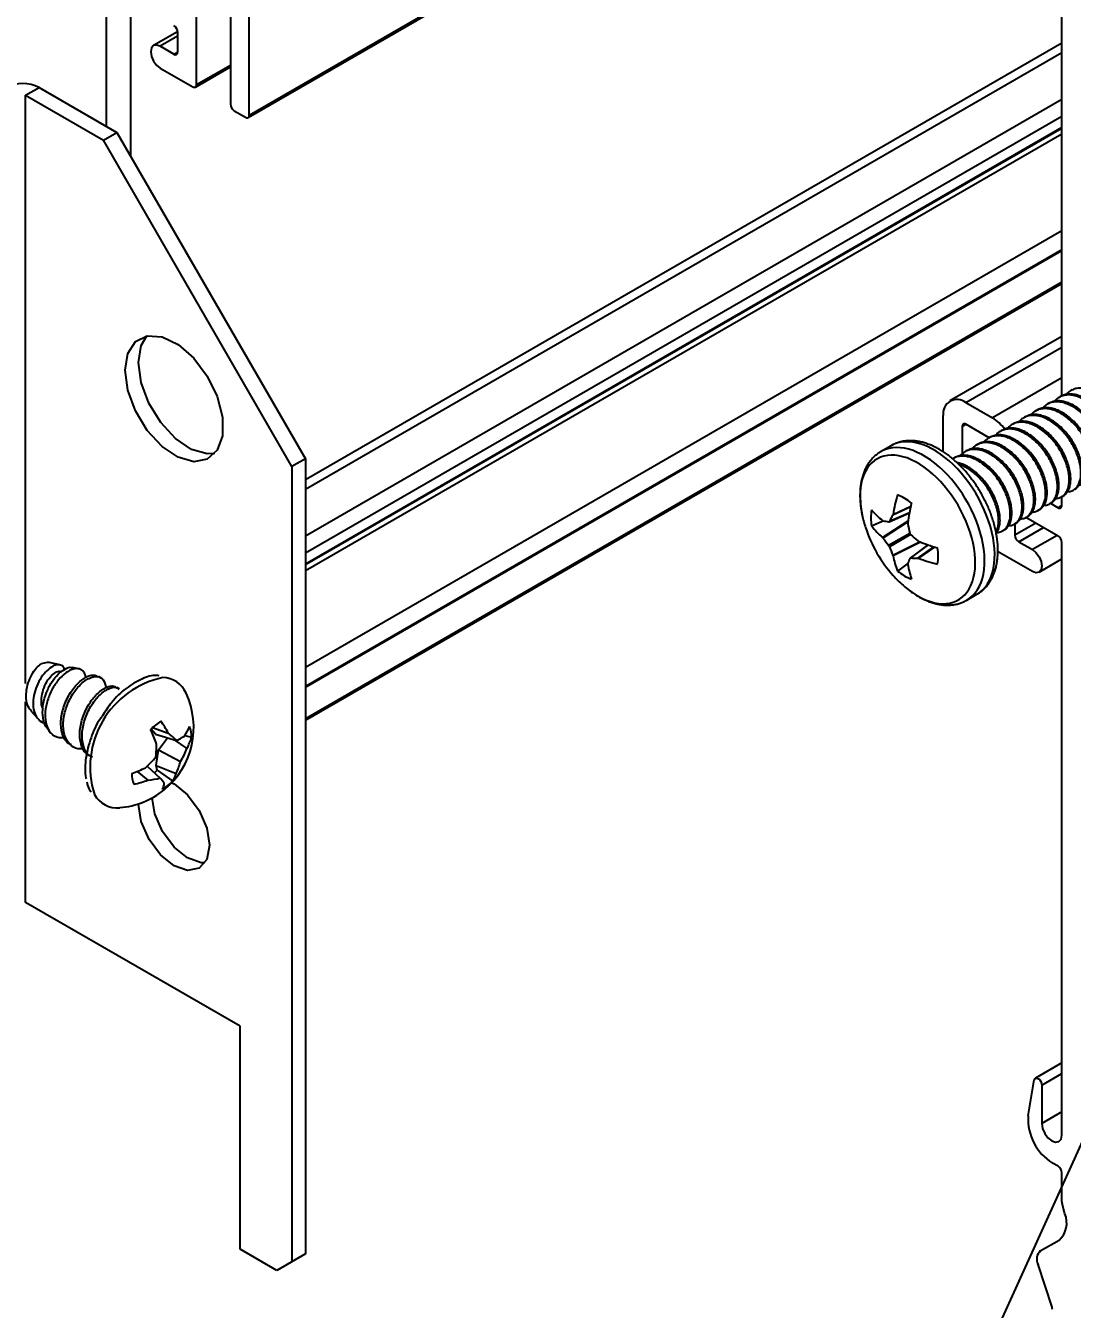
# Model space of a CAD drawing. Extents: x 0 to 11.1, y -12.5 to 0.1.
# Drawn here: x 6.407 to 8.37, y -10.389 to -7.981 of the extents above; entities that cross this region are included whole.
import ezdxf
from ezdxf import colors
from ezdxf.entities.mleader import LeaderData, LeaderLine
from ezdxf.math import Vec2, Vec3

# ---------------------------------------------------------------- set-up
doc = ezdxf.new("R2010")
doc.units = 0
doc.header["$LTSCALE"] = 0.5
doc.header["$MEASUREMENT"] = 0
for name, color, linetype in [('Dimension', 10, 'CONTINUOUS'), ('FAB DWG', 221, 'CONTINUOUS'), ('Hardware', 242, 'CONTINUOUS'), ('Housing', 150, 'CONTINUOUS'), ('Mounting', 4, 'CONTINUOUS')]:
    doc.layers.add(name, color=color, linetype=linetype)
doc.styles.get("Standard").update_dxf_attribs({"font": 'arial.ttf'})

msp = doc.modelspace()

# ---------------------------------------------------------------- linework, layer by layer
at = {"layer": 'Dimension', "transparency": 16777216}
msp.add_open_spline([(7.91, -4.9299), (9.6778, -5.2835), (9.9884, -6.8365), (10.299, -8.3895), (11.1232, -8.8286)], degree=3, knots=[0, 0, 0, 0, 1, 1.757055, 1.757055, 1.757055, 1.757055], dxfattribs=at)
msp.add_open_spline([(2.472, -8.0696), (4.2398, -8.4231), (4.5934, -10.1909), (4.9469, -11.9586), (6.7147, -12.3122)], degree=3, dxfattribs=at)
at = {"layer": 'Hardware', "linetype": 'Continuous', "lineweight": 25, "transparency": 16777216}
for p, q in [((8.3703, -8.664), (8.3676, -8.6656)), ((8.3261, -8.6895), (8.3234, -8.6911)), ((8.3482, -8.6768), (8.3455, -8.6784)), ((8.3672, -8.6936), (8.3699, -8.692)), ((8.282, -8.715), (8.2792, -8.7166)), ((8.3041, -8.7023), (8.3013, -8.7039)), ((8.323, -8.7191), (8.3257, -8.7175)), ((8.3451, -8.7063), (8.3478, -8.7047)), ((8.2378, -8.7406), (8.235, -8.7422)), ((8.2599, -8.7278), (8.2571, -8.7294)), ((8.3009, -8.7318), (8.3036, -8.7302)), ((8.1936, -8.7661), (8.1908, -8.7677)), ((8.2157, -8.7533), (8.2129, -8.7549)), ((8.2567, -8.7574), (8.2595, -8.7558)), ((8.2788, -8.7446), (8.2816, -8.743)), ((8.0304, -8.7691), (8.0115, -8.78)), ((8.1715, -8.7788), (8.1687, -8.7804)), ((8.2125, -8.7829), (8.2153, -8.7813)), ((8.2346, -8.7701), (8.2374, -8.7685)), ((8.1494, -8.7916), (8.1466, -8.7932)), ((8.1683, -8.8084), (8.1711, -8.8068)), ((8.1904, -8.7956), (8.1932, -8.794)), ((8.0672, -8.8836), (8.0337, -8.8992)), ((8.0341, -8.898), (8.0674, -8.8825)), ((8.328, -8.8778), (8.3308, -8.8762)), ((8.3501, -8.8651), (8.3529, -8.8635)), ((8.0167, -8.9102), (7.9938, -8.9198)), ((8.0143, -8.9414), (8.0623, -8.9098)), ((8.0265, -8.9116), (8.0648, -8.8951)), ((8.0273, -8.9109), (8.0649, -8.8946)), ((8.2838, -8.9033), (8.2866, -8.9017)), ((8.3059, -8.8906), (8.3087, -8.889)), ((8.062, -8.9116), (8.0151, -8.9424)), ((8.0258, -8.9559), (8.0655, -8.9329)), ((8.2397, -8.9288), (8.2424, -8.9272)), ((8.2617, -8.9161), (8.2645, -8.9145)), ((8.067, -8.9356), (8.0273, -8.9585)), ((8.0337, -8.9745), (8.0838, -8.9492)), ((8.0854, -8.9499), (8.0341, -8.9757)), ((8.0995, -8.9551), (8.066, -8.98)), ((8.0999, -8.9553), (8.067, -8.9797)), ((8.0803, -8.98), (8.1105, -8.9588)), ((8.1117, -8.9591), (8.0815, -8.9802)), ((8.0623, -8.9892), (8.0425, -9.0042)), ((8.1724, -9.0589), (8.1913, -9.0479))]:
    msp.add_line(p, q, dxfattribs=at)
at = {"layer": 'Hardware', "transparency": 16777216}
for p, q in [((6.4712, -9.1803), (6.451, -9.176)), ((6.5064, -9.1877), (6.4948, -9.1852)), ((6.5478, -9.2044), (6.5433, -9.2019)), ((6.5831, -9.2249), (6.5787, -9.2223)), ((6.4174, -9.2673), (6.4302, -9.2816)), ((6.4501, -9.3038), (6.4543, -9.3084)), ((6.6503, -9.31), (6.6422, -9.3009)), ((6.6451, -9.298), (6.6744, -9.3081)), ((6.6503, -9.31), (6.6896, -9.3219)), ((6.6562, -9.3399), (6.6731, -9.3169)), ((6.7055, -9.3126), (6.7182, -9.3161)), ((6.492, -9.3316), (6.4964, -9.3342)), ((6.6518, -9.3688), (6.6562, -9.3399)), ((6.6562, -9.3399), (6.6974, -9.3615)), ((6.6855, -9.3206), (6.7095, -9.3369)), ((6.6159, -9.3803), (6.6364, -9.3964)), ((6.6349, -9.3703), (6.6592, -9.3926)), ((6.6535, -9.3777), (6.6518, -9.3688)), ((6.6518, -9.3688), (6.6893, -9.3838)), ((6.6535, -9.3777), (6.6828, -9.3983))]:
    msp.add_line(p, q, dxfattribs=at)
at = {"layer": 'Hardware', "linetype": 'Continuous', "lineweight": 25, "transparency": 16777216, "flags": 128}
for points in [[(8.1913, -9.0479), (8.1921, -9.0475), (8.1976, -9.0437), (8.2027, -9.0392), (8.2073, -9.034), (8.2114, -9.0281), (8.215, -9.0217), (8.2181, -9.0146), (8.2205, -9.007), (8.2225, -8.9989), (8.2238, -8.9903), (8.2245, -8.9812), (8.2247, -8.9718), (8.2242, -8.9621), (8.2232, -8.9521), (8.2216, -8.9418), (8.2194, -8.9314), (8.2166, -8.9209), (8.2133, -8.9103), (8.2094, -8.8997), (8.2051, -8.8891), (8.2002, -8.8787), (8.1949, -8.8684), (8.1891, -8.8583), (8.183, -8.8484), (8.1764, -8.8389), (8.1695, -8.8297), (8.1624, -8.821), (8.1549, -8.8127), (8.1472, -8.8049), (8.1393, -8.7977), (8.1313, -8.791), (8.1232, -8.7849), (8.115, -8.7795), (8.1067, -8.7748), (8.0985, -8.7707), (8.0904, -8.7674), (8.0824, -8.7648), (8.0745, -8.7629), (8.0668, -8.7619), (8.0594, -8.7615), (8.0522, -8.762), (8.0453, -8.7632), (8.0387, -8.7652), (8.0326, -8.7679), (8.0304, -8.7691)], [(8.0802, -9.0509), (8.0882, -9.0552), (8.0962, -9.0587), (8.104, -9.0615), (8.1117, -9.0636), (8.1193, -9.065), (8.1266, -9.0656), (8.1337, -9.0654), (8.1405, -9.0645), (8.1469, -9.0628), (8.153, -9.0603), (8.1587, -9.0572), (8.164, -9.0533), (8.1688, -9.0487), (8.1731, -9.0435), (8.1769, -9.0376), (8.1802, -9.0311), (8.183, -9.024), (8.1852, -9.0164), (8.1868, -9.0083), (8.1878, -8.9998), (8.1882, -8.9908), (8.1881, -8.9815), (8.1874, -8.9719), (8.186, -8.9621), (8.1841, -8.952), (8.1817, -8.9418), (8.1786, -8.9315), (8.1751, -8.9212), (8.171, -8.911), (8.1664, -8.9008), (8.1614, -8.8907), (8.1559, -8.8808), (8.15, -8.8712), (8.1437, -8.8619), (8.1371, -8.853), (8.1302, -8.8444), (8.123, -8.8363), (8.1155, -8.8286), (8.1079, -8.8216), (8.1001, -8.815), (8.0922, -8.8091), (8.0842, -8.8038), (8.0763, -8.7992), (8.0683, -8.7953), (8.0604, -8.7921), (8.0526, -8.7897), (8.045, -8.7879), (8.0375, -8.787), (8.0303, -8.7868), (8.0234, -8.7873), (8.0168, -8.7886), (8.0105, -8.7907), (8.0046, -8.7935), (7.9991, -8.797), (7.9941, -8.8013), (7.9895, -8.8062), (7.9854, -8.8117), (7.9819, -8.8179), (7.9788, -8.8247), (7.9764, -8.8321), (7.9745, -8.8399), (7.9731, -8.8483), (7.9724, -8.857), (7.9723, -8.8661), (7.9727, -8.8756), (7.9737, -8.8853), (7.9753, -8.8953), (7.9762, -8.8994)], [(8.1726, -9.0588), (8.1732, -9.0584), (8.1787, -9.0546), (8.1838, -9.0501), (8.1884, -9.0449), (8.1925, -9.0391), (8.1961, -9.0326), (8.1992, -9.0255), (8.2016, -9.0179), (8.2036, -9.0098), (8.2049, -9.0012), (8.2056, -8.9922), (8.2058, -8.9828), (8.2053, -8.973), (8.2043, -8.963), (8.2027, -8.9528), (8.2005, -8.9423), (8.1977, -8.9318), (8.1944, -8.9212), (8.1905, -8.9106), (8.1862, -8.9), (8.1813, -8.8896), (8.176, -8.8793), (8.1702, -8.8692), (8.1641, -8.8593), (8.1575, -8.8498), (8.1506, -8.8407), (8.1434, -8.8319), (8.136, -8.8236), (8.1283, -8.8158), (8.1204, -8.8086), (8.1124, -8.8019), (8.1043, -8.7958), (8.0961, -8.7904), (8.0878, -8.7857), (8.0796, -8.7816), (8.0715, -8.7783), (8.0635, -8.7757), (8.0556, -8.7739), (8.0479, -8.7728), (8.0404, -8.7724), (8.0333, -8.7729), (8.0264, -8.7741), (8.0198, -8.7761), (8.0137, -8.7788), (8.0117, -8.7799)]]:
    msp.add_lwpolyline(points, dxfattribs=at)
at = {"layer": 'Hardware', "transparency": 16777216, "flags": 128}
msp.add_lwpolyline([(6.451, -9.176), (6.447, -9.1757), (6.4359, -9.1784)], dxfattribs=at)
at = {"layer": 'Hardware', "linetype": 'Continuous', "lineweight": 25, "transparency": 16777216}
for centre, radius, start, end in [((8.3349, -8.9481), 0.305, 163.4871, 170.5564), ((8.0144, -8.9404), 0.0838, 49.5759, 70.4295), ((8.4359, -8.9654), 0.3777, 166.3881, 172.1697), ((8.1907, -8.8539), 0.2193, 191.9912, 198.2858), ((8.0763, -8.9047), 0.0838, 169.5749, 190.4251), ((8.1151, -8.7859), 0.1595, 220.5026, 230.7794), ((8.0528, -8.7199), 0.1937, 258.7896, 261.9726), ((8.2591, -9.0308), 0.2611, 149.7392, 152.6478), ((8.2239, -8.8433), 0.2542, 198.211, 221.7836), ((8.1126, -8.8277), 0.1503, 217.807, 229.1432), ((8.3858, -8.8551), 0.3296, 190.5576, 193.6622), ((8.2217, -8.7909), 0.2561, 216.2462, 220.0872), ((8.2681, -8.8713), 0.2562, 199.9133, 203.7541), ((8.2946, -8.6971), 0.3296, 226.3384, 229.443), ((8.224, -8.5985), 0.3777, 247.8326, 253.6137), ((8.1817, -8.9474), 0.1503, 190.8591, 202.1941), ((8.2451, -9.053), 0.1937, 158.0352, 161.2189), ((8.0791, -8.7189), 0.2611, 267.3587, 270.2668), ((8.1886, -8.6946), 0.305, 249.4462, 256.5151), ((8.035, -8.9761), 0.0838, 349.5749, 10.4251), ((8.0969, -8.9404), 0.0838, 229.5759, 250.4295), ((8.2192, -8.9661), 0.1595, 189.2232, 199.4991), ((8.1966, -8.8682), 0.2172, 221.6834, 228.5364), ((8.1679, -8.9014), 0.1733, 228.3701, 239.6213)]:
    msp.add_arc(centre, radius, start, end, dxfattribs=at)
at = {"layer": 'Hardware', "transparency": 16777216}
for centre, radius, start, end in [((6.6991, -9.3718), 0.1712, 101.7313, 197.527), ((6.6639, -9.252), 0.0478, 23.3339, 89.456), ((6.5712, -9.2976), 0.151, 309.1384, 25.2992), ((6.712, -9.3689), 0.0975, 121.7639, 136.5129), ((6.4864, -9.4095), 0.2136, 28.3634, 35.3357), ((6.6264, -9.2611), 0.0945, 326.1477, 338.3614), ((6.6643, -9.3162), 0.0539, 0.2111, 22.143), ((6.3091, -9.462), 0.3688, 21.5979, 25.7518), ((6.5268, -9.4865), 0.2315, 45.3307, 50.4148), ((6.6503, -9.2296), 0.1003, 293.0598, 302.9669), ((6.6223, -9.2881), 0.0999, 330.7476, 343.7604), ((6.4254, -9.3345), 0.2267, 355.3422, 2.084), ((6.5643, -9.2809), 0.1556, 328.817, 338.8962), ((6.485, -9.2116), 0.2183, 312.2711, 319.6558), ((6.5825, -9.3324), 0.1185, 334.3185, 345.817), ((6.5182, -9.14), 0.2594, 289.7506, 295.9766), ((6.6598, -9.3839), 0.0539, 180.2111, 202.143), ((6.6229, -9.2454), 0.1515, 275.1078, 283.8504), ((6.5942, -9.3168), 0.0851, 309.4687, 314.2846), ((6.4822, -9.5454), 0.2339, 37.8067, 40.7978), ((6.6414, -9.3712), 0.0495, 326.7689, 345.2687), ((6.5712, -9.2976), 0.151, 274.7062, 309.1384), ((6.5714, -9.2256), 0.1827, 282.1439, 290.839), ((6.6121, -9.3312), 0.0975, 301.7639, 316.5129), ((6.6282, -9.3974), 0.039, 334.5979, 353.2148), ((6.5781, -9.4005), 0.048, 208.4165, 276.5676)]:
    msp.add_arc(centre, radius, start, end, dxfattribs=at)
at = {"layer": 'Hardware', "linetype": 'Continuous', "lineweight": 25, "transparency": 16777216}
for points, knots in [([(8.4114, -8.6681), (8.4083, -8.6666), (8.4019, -8.6636), (8.3925, -8.6614), (8.3833, -8.6608), (8.3748, -8.6622), (8.3673, -8.6655), (8.362, -8.6692), (8.3596, -8.6723), (8.359, -8.6731)], [0, 0, 0, 0, 0.151926, 0.308348, 0.467462, 0.627264, 0.785696, 0.940807, 1, 1, 1, 1]), ([(8.3672, -8.6936), (8.3641, -8.6921), (8.3577, -8.6892), (8.3483, -8.6869), (8.3392, -8.6863), (8.3306, -8.6877), (8.3231, -8.691), (8.3178, -8.6947), (8.3155, -8.6978), (8.3148, -8.6986)], [0, 0, 0, 0, 0.151926, 0.308348, 0.467462, 0.627264, 0.785696, 0.940807, 1, 1, 1, 1]), ([(8.3699, -8.692), (8.3668, -8.6905), (8.3605, -8.6876), (8.3511, -8.6853), (8.3419, -8.6847), (8.3334, -8.686), (8.3286, -8.6884), (8.3262, -8.6896)], [0, 0, 0, 0, 0.194506, 0.394769, 0.598478, 0.803067, 1, 1, 1, 1]), ([(8.3893, -8.6808), (8.3862, -8.6794), (8.3798, -8.6764), (8.3704, -8.6741), (8.3612, -8.6735), (8.3527, -8.6749), (8.3452, -8.6782), (8.3399, -8.6819), (8.3376, -8.685), (8.3369, -8.6859)], [0, 0, 0, 0, 0.151926, 0.308348, 0.467462, 0.627264, 0.785696, 0.940807, 1, 1, 1, 1]), ([(8.392, -8.6792), (8.3889, -8.6778), (8.3826, -8.6748), (8.3732, -8.6725), (8.364, -8.672), (8.3555, -8.6732), (8.3506, -8.6756), (8.3483, -8.6768)], [0, 0, 0, 0, 0.194506, 0.394769, 0.598478, 0.803067, 1, 1, 1, 1]), ([(8.4053, -8.8297), (8.407, -8.8296), (8.4111, -8.8294), (8.4167, -8.827), (8.422, -8.8227), (8.4262, -8.8169), (8.4292, -8.8096), (8.4308, -8.8009), (8.4309, -8.791), (8.4296, -8.7802), (8.4269, -8.7689), (8.4229, -8.7577), (8.4177, -8.7464), (8.4113, -8.7354), (8.4037, -8.7247), (8.3952, -8.7149), (8.3861, -8.7062), (8.3766, -8.6989), (8.3703, -8.6953), (8.3672, -8.6936)], [0, 0, 0, 0, 0.0407131, 0.1015725, 0.1611559, 0.2190628, 0.2780689, 0.3385827, 0.3998797, 0.4611766, 0.5216904, 0.5806966, 0.6386035, 0.6981869, 0.7590462, 0.8204315, 0.8815527, 0.9416399, 1, 1, 1, 1]), ([(8.4192, -8.8252), (8.4192, -8.8251), (8.4214, -8.8243), (8.4247, -8.821), (8.429, -8.8153), (8.4319, -8.808), (8.4335, -8.7993), (8.4337, -8.7894), (8.4324, -8.7786), (8.4296, -8.7674), (8.4256, -8.7561), (8.4205, -8.7448), (8.4141, -8.7338), (8.4065, -8.7231), (8.398, -8.7133), (8.3888, -8.7046), (8.3794, -8.6973), (8.3731, -8.6937), (8.3699, -8.692)], [0, 0, 0, 0, 0.001968, 0.068157, 0.132484, 0.198032, 0.265254, 0.333347, 0.40144, 0.468662, 0.53421, 0.598537, 0.664726, 0.732333, 0.800523, 0.868421, 0.93517, 1, 1, 1, 1]), ([(8.323, -8.7191), (8.3199, -8.7176), (8.3135, -8.7147), (8.3041, -8.7124), (8.295, -8.7118), (8.2864, -8.7132), (8.2789, -8.7165), (8.2736, -8.7202), (8.2713, -8.7233), (8.2706, -8.7241)], [0, 0, 0, 0, 0.151926, 0.308348, 0.467462, 0.627264, 0.785696, 0.940807, 1, 1, 1, 1]), ([(8.3257, -8.7175), (8.3226, -8.716), (8.3163, -8.7131), (8.3069, -8.7108), (8.2977, -8.7102), (8.2892, -8.7115), (8.2844, -8.7139), (8.282, -8.7151)], [0, 0, 0, 0, 0.194506, 0.394769, 0.598478, 0.803067, 1, 1, 1, 1]), ([(8.3451, -8.7063), (8.342, -8.7049), (8.3356, -8.7019), (8.3262, -8.6996), (8.3171, -8.6991), (8.3085, -8.7004), (8.301, -8.7037), (8.2957, -8.7075), (8.2934, -8.7105), (8.2927, -8.7114)], [0, 0, 0, 0, 0.151926, 0.308348, 0.467462, 0.627264, 0.785696, 0.940807, 1, 1, 1, 1]), ([(8.3478, -8.7047), (8.3447, -8.7033), (8.3384, -8.7003), (8.329, -8.698), (8.3198, -8.6975), (8.3113, -8.6987), (8.3065, -8.7011), (8.3041, -8.7023)], [0, 0, 0, 0, 0.194506, 0.394769, 0.598478, 0.803067, 1, 1, 1, 1]), ([(8.375, -8.8507), (8.375, -8.8506), (8.3772, -8.8498), (8.3805, -8.8465), (8.3848, -8.8408), (8.3877, -8.8335), (8.3893, -8.8248), (8.3895, -8.8149), (8.3882, -8.8041), (8.3854, -8.7929), (8.3814, -8.7816), (8.3763, -8.7703), (8.3699, -8.7593), (8.3623, -8.7486), (8.3538, -8.7388), (8.3446, -8.7301), (8.3352, -8.7228), (8.3289, -8.7193), (8.3257, -8.7175)], [0, 0, 0, 0, 0.001968, 0.068157, 0.132484, 0.198032, 0.265254, 0.333347, 0.40144, 0.468662, 0.53421, 0.598537, 0.664726, 0.732333, 0.800523, 0.868421, 0.93517, 1, 1, 1, 1]), ([(8.3832, -8.8425), (8.3849, -8.8424), (8.389, -8.8422), (8.3946, -8.8397), (8.3999, -8.8355), (8.4041, -8.8296), (8.4071, -8.8224), (8.4087, -8.8136), (8.4088, -8.8037), (8.4075, -8.7929), (8.4048, -8.7817), (8.4008, -8.7704), (8.3956, -8.7592), (8.3892, -8.7481), (8.3816, -8.7375), (8.3731, -8.7276), (8.364, -8.719), (8.3545, -8.7117), (8.3482, -8.7081), (8.3451, -8.7063)], [0, 0, 0, 0, 0.040713, 0.101572, 0.161156, 0.219063, 0.278069, 0.338583, 0.39988, 0.461177, 0.52169, 0.580697, 0.638603, 0.698187, 0.759046, 0.820431, 0.881553, 0.94164, 1, 1, 1, 1]), ([(8.3971, -8.8379), (8.3971, -8.8379), (8.3993, -8.837), (8.4026, -8.8338), (8.4069, -8.8281), (8.4098, -8.8207), (8.4114, -8.812), (8.4116, -8.8021), (8.4103, -8.7913), (8.4075, -8.7801), (8.4035, -8.7688), (8.3984, -8.7576), (8.392, -8.7465), (8.3844, -8.7359), (8.3759, -8.726), (8.3667, -8.7174), (8.3573, -8.7101), (8.351, -8.7065), (8.3478, -8.7047)], [0, 0, 0, 0, 0.001968, 0.068157, 0.132484, 0.198032, 0.265254, 0.333347, 0.40144, 0.468662, 0.53421, 0.598537, 0.664726, 0.732333, 0.800523, 0.868421, 0.93517, 1, 1, 1, 1]), ([(8.2788, -8.7446), (8.2757, -8.7431), (8.2693, -8.7402), (8.2599, -8.7379), (8.2508, -8.7373), (8.2422, -8.7387), (8.2347, -8.742), (8.2294, -8.7457), (8.2271, -8.7488), (8.2264, -8.7496)], [0, 0, 0, 0, 0.151926, 0.308348, 0.467462, 0.627264, 0.785696, 0.940807, 1, 1, 1, 1]), ([(8.2816, -8.743), (8.2784, -8.7415), (8.2721, -8.7386), (8.2627, -8.7363), (8.2535, -8.7358), (8.245, -8.737), (8.2402, -8.7394), (8.2378, -8.7406)], [0, 0, 0, 0, 0.194506, 0.394769, 0.598478, 0.803067, 1, 1, 1, 1]), ([(8.3009, -8.7318), (8.2978, -8.7304), (8.2914, -8.7274), (8.282, -8.7251), (8.2729, -8.7246), (8.2643, -8.7259), (8.2568, -8.7293), (8.2515, -8.733), (8.2492, -8.736), (8.2485, -8.7369)], [0, 0, 0, 0, 0.151926, 0.308348, 0.467462, 0.627264, 0.785696, 0.940807, 1, 1, 1, 1]), ([(8.3036, -8.7302), (8.3005, -8.7288), (8.2942, -8.7258), (8.2848, -8.7235), (8.2756, -8.723), (8.2671, -8.7243), (8.2623, -8.7267), (8.2599, -8.7278)], [0, 0, 0, 0, 0.194506, 0.394769, 0.598478, 0.803067, 1, 1, 1, 1]), ([(8.339, -8.868), (8.3407, -8.8679), (8.3448, -8.8677), (8.3504, -8.8652), (8.3557, -8.861), (8.3599, -8.8551), (8.3629, -8.8479), (8.3645, -8.8392), (8.3646, -8.8292), (8.3633, -8.8184), (8.3606, -8.8072), (8.3566, -8.7959), (8.3514, -8.7847), (8.345, -8.7736), (8.3374, -8.763), (8.3289, -8.7531), (8.3198, -8.7445), (8.3103, -8.7372), (8.304, -8.7336), (8.3009, -8.7318)], [0, 0, 0, 0, 0.040713, 0.101572, 0.161156, 0.219063, 0.278069, 0.338583, 0.39988, 0.461177, 0.52169, 0.580697, 0.638603, 0.698187, 0.759046, 0.820431, 0.881553, 0.94164, 1, 1, 1, 1]), ([(8.3529, -8.8634), (8.3529, -8.8634), (8.3551, -8.8625), (8.3584, -8.8593), (8.3627, -8.8536), (8.3656, -8.8463), (8.3673, -8.8376), (8.3674, -8.8276), (8.3661, -8.8168), (8.3633, -8.8056), (8.3593, -8.7943), (8.3542, -8.7831), (8.3478, -8.7721), (8.3402, -8.7614), (8.3317, -8.7515), (8.3225, -8.7429), (8.3131, -8.7356), (8.3068, -8.732), (8.3036, -8.7302)], [0, 0, 0, 0, 0.001968, 0.068157, 0.132484, 0.198032, 0.265254, 0.333347, 0.40144, 0.468662, 0.53421, 0.598537, 0.664726, 0.732333, 0.800523, 0.868421, 0.93517, 1, 1, 1, 1]), ([(8.3611, -8.8552), (8.3628, -8.8552), (8.3669, -8.8549), (8.3725, -8.8525), (8.3778, -8.8482), (8.382, -8.8424), (8.385, -8.8351), (8.3866, -8.8264), (8.3867, -8.8165), (8.3854, -8.8057), (8.3827, -8.7945), (8.3787, -8.7832), (8.3735, -8.7719), (8.3671, -8.7609), (8.3595, -8.7502), (8.351, -8.7404), (8.3419, -8.7317), (8.3324, -8.7244), (8.3261, -8.7208), (8.323, -8.7191)], [0, 0, 0, 0, 0.040713, 0.101572, 0.161156, 0.219063, 0.278069, 0.338583, 0.39988, 0.461177, 0.52169, 0.580697, 0.638603, 0.698187, 0.759046, 0.820431, 0.881553, 0.94164, 1, 1, 1, 1]), ([(8.1915, -9.0478), (8.193, -9.0469), (8.1967, -9.0447), (8.2018, -9.0406), (8.207, -9.0357), (8.2117, -9.0302), (8.2159, -9.0241), (8.2197, -9.0175), (8.2229, -9.0104), (8.2256, -9.0028), (8.2278, -8.9948), (8.2294, -8.9863), (8.2304, -8.9774), (8.2308, -8.9682), (8.2307, -8.9587), (8.23, -8.949), (8.2287, -8.9391), (8.2269, -8.9291), (8.2245, -8.9191), (8.2216, -8.909), (8.2182, -8.8989), (8.2144, -8.8889), (8.21, -8.8789), (8.2053, -8.8691), (8.2001, -8.8595), (8.1945, -8.8501), (8.1885, -8.841), (8.1822, -8.8321), (8.1756, -8.8236), (8.1687, -8.8155), (8.1615, -8.8078), (8.154, -8.8005), (8.1464, -8.7937), (8.1385, -8.7874), (8.1305, -8.7817), (8.1224, -8.7766), (8.1141, -8.772), (8.1058, -8.7682), (8.0974, -8.765), (8.0891, -8.7625), (8.0808, -8.7608), (8.0727, -8.7598), (8.0647, -8.7596), (8.057, -8.7602), (8.0496, -8.7614), (8.0425, -8.7634), (8.0362, -8.7659), (8.0324, -8.768), (8.0306, -8.769)], [0, 0, 0, 0, 0.01579, 0.035975, 0.056197, 0.076557, 0.097142, 0.118018, 0.139222, 0.160762, 0.182612, 0.204721, 0.227024, 0.249455, 0.271953, 0.294471, 0.316972, 0.339441, 0.361869, 0.384256, 0.406604, 0.428919, 0.451207, 0.473476, 0.495734, 0.51799, 0.54025, 0.562523, 0.584817, 0.607141, 0.629502, 0.65191, 0.674371, 0.69689, 0.719468, 0.742103, 0.764784, 0.787485, 0.810157, 0.832741, 0.855165, 0.877349, 0.899221, 0.920735, 0.941878, 0.962676, 0.983187, 1, 1, 1, 1]), ([(8.2346, -8.7701), (8.2315, -8.7687), (8.2251, -8.7657), (8.2157, -8.7634), (8.2066, -8.7628), (8.198, -8.7642), (8.1905, -8.7675), (8.1852, -8.7712), (8.1829, -8.7743), (8.1822, -8.7752)], [0, 0, 0, 0, 0.151926, 0.308348, 0.467462, 0.627264, 0.785696, 0.940807, 1, 1, 1, 1]), ([(8.2374, -8.7685), (8.2342, -8.7671), (8.2279, -8.7641), (8.2185, -8.7618), (8.2093, -8.7613), (8.2008, -8.7625), (8.196, -8.7649), (8.1936, -8.7661)], [0, 0, 0, 0, 0.194506, 0.394769, 0.598478, 0.803067, 1, 1, 1, 1]), ([(8.2567, -8.7574), (8.2536, -8.7559), (8.2472, -8.7529), (8.2378, -8.7506), (8.2287, -8.7501), (8.2201, -8.7515), (8.2126, -8.7548), (8.2073, -8.7585), (8.205, -8.7616), (8.2043, -8.7624)], [0, 0, 0, 0, 0.151926, 0.308348, 0.467462, 0.627264, 0.785696, 0.940807, 1, 1, 1, 1]), ([(8.2595, -8.7558), (8.2563, -8.7543), (8.25, -8.7513), (8.2406, -8.749), (8.2314, -8.7485), (8.2229, -8.7498), (8.2181, -8.7522), (8.2157, -8.7533)], [0, 0, 0, 0, 0.194506, 0.394769, 0.598478, 0.803067, 1, 1, 1, 1]), ([(8.2948, -8.8935), (8.2965, -8.8934), (8.3006, -8.8932), (8.3062, -8.8907), (8.3116, -8.8865), (8.3157, -8.8807), (8.3187, -8.8734), (8.3203, -8.8647), (8.3204, -8.8547), (8.3191, -8.844), (8.3164, -8.8327), (8.3124, -8.8214), (8.3072, -8.8102), (8.3008, -8.7992), (8.2932, -8.7885), (8.2847, -8.7786), (8.2756, -8.77), (8.2661, -8.7627), (8.2598, -8.7591), (8.2567, -8.7574)], [0, 0, 0, 0, 0.040713, 0.101572, 0.161156, 0.219063, 0.278069, 0.338583, 0.39988, 0.461177, 0.52169, 0.580697, 0.638603, 0.698187, 0.759046, 0.820431, 0.881553, 0.94164, 1, 1, 1, 1]), ([(8.3087, -8.8889), (8.3088, -8.8889), (8.3109, -8.8881), (8.3142, -8.8848), (8.3185, -8.8791), (8.3214, -8.8718), (8.3231, -8.8631), (8.3232, -8.8531), (8.3219, -8.8424), (8.3191, -8.8311), (8.3151, -8.8198), (8.31, -8.8086), (8.3036, -8.7976), (8.296, -8.7869), (8.2875, -8.7771), (8.2783, -8.7684), (8.2689, -8.7611), (8.2626, -8.7575), (8.2595, -8.7558)], [0, 0, 0, 0, 0.001968, 0.068157, 0.132484, 0.198032, 0.265254, 0.333347, 0.40144, 0.468662, 0.53421, 0.598537, 0.664726, 0.732333, 0.800523, 0.868421, 0.93517, 1, 1, 1, 1]), ([(8.3169, -8.8807), (8.3186, -8.8807), (8.3227, -8.8805), (8.3283, -8.878), (8.3337, -8.8738), (8.3378, -8.8679), (8.3408, -8.8606), (8.3424, -8.8519), (8.3425, -8.842), (8.3412, -8.8312), (8.3385, -8.82), (8.3345, -8.8087), (8.3293, -8.7974), (8.3229, -8.7864), (8.3153, -8.7758), (8.3068, -8.7659), (8.2977, -8.7572), (8.2882, -8.7499), (8.2819, -8.7464), (8.2788, -8.7446)], [0, 0, 0, 0, 0.0407131, 0.1015725, 0.1611559, 0.2190628, 0.2780689, 0.3385827, 0.3998797, 0.4611766, 0.5216904, 0.5806966, 0.6386035, 0.6981869, 0.7590462, 0.8204315, 0.8815527, 0.9416399, 1, 1, 1, 1]), ([(8.3308, -8.8762), (8.3309, -8.8762), (8.333, -8.8753), (8.3363, -8.872), (8.3406, -8.8663), (8.3435, -8.859), (8.3452, -8.8503), (8.3453, -8.8404), (8.344, -8.8296), (8.3412, -8.8184), (8.3372, -8.8071), (8.3321, -8.7958), (8.3257, -8.7848), (8.3181, -8.7742), (8.3096, -8.7643), (8.3004, -8.7556), (8.291, -8.7483), (8.2847, -8.7448), (8.2816, -8.743)], [0, 0, 0, 0, 0.001968, 0.068157, 0.132484, 0.198032, 0.265254, 0.333347, 0.40144, 0.468662, 0.53421, 0.598537, 0.664726, 0.732333, 0.800523, 0.868421, 0.93517, 1, 1, 1, 1]), ([(8.0117, -8.7799), (8.0114, -8.7801), (8.0089, -8.7814), (8.0047, -8.7843), (7.9992, -8.7888), (7.9942, -8.794), (7.9896, -8.7997), (7.9856, -8.8059), (7.982, -8.8127), (7.9789, -8.8199), (7.9764, -8.8277), (7.9744, -8.8359), (7.973, -8.8445), (7.9722, -8.8535), (7.9719, -8.8628), (7.9723, -8.8724), (7.9732, -8.8821), (7.9745, -8.8911), (7.9757, -8.8968), (7.9761, -8.8991)], [0, 0, 0, 0, 0.010241, 0.069425, 0.128549, 0.187883, 0.247709, 0.308265, 0.36972, 0.432154, 0.495556, 0.559823, 0.62479, 0.69026, 0.756043, 0.821978, 0.887925, 0.953804, 1, 1, 1, 1]), ([(8.1904, -8.7956), (8.1873, -8.7942), (8.181, -8.7912), (8.1715, -8.7889), (8.1624, -8.7884), (8.1539, -8.7896), (8.149, -8.792), (8.1466, -8.7932)], [0, 0, 0, 0, 0.194506, 0.394769, 0.598478, 0.803067, 1, 1, 1, 1]), ([(8.1932, -8.794), (8.19, -8.7926), (8.1837, -8.7896), (8.1743, -8.7873), (8.1651, -8.7868), (8.1566, -8.788), (8.1518, -8.7904), (8.1494, -8.7916)], [0, 0, 0, 0, 0.1945064, 0.3947694, 0.5984783, 0.8030672, 1, 1, 1, 1]), ([(8.2125, -8.7829), (8.2094, -8.7814), (8.203, -8.7785), (8.1936, -8.7762), (8.1845, -8.7756), (8.1759, -8.777), (8.1684, -8.7803), (8.1631, -8.784), (8.1608, -8.7871), (8.1601, -8.7879)], [0, 0, 0, 0, 0.151926, 0.308348, 0.467462, 0.627264, 0.785696, 0.940807, 1, 1, 1, 1]), ([(8.2153, -8.7813), (8.2121, -8.7798), (8.2058, -8.7769), (8.1964, -8.7746), (8.1872, -8.774), (8.1787, -8.7753), (8.1739, -8.7777), (8.1715, -8.7789)], [0, 0, 0, 0, 0.194506, 0.394769, 0.598478, 0.803067, 1, 1, 1, 1]), ([(8.2506, -8.919), (8.2523, -8.9189), (8.2564, -8.9187), (8.262, -8.9162), (8.2674, -8.912), (8.2715, -8.9062), (8.2745, -8.8989), (8.2761, -8.8902), (8.2763, -8.8803), (8.2749, -8.8695), (8.2722, -8.8582), (8.2682, -8.847), (8.263, -8.8357), (8.2566, -8.8247), (8.249, -8.814), (8.2405, -8.8042), (8.2314, -8.7955), (8.2219, -8.7882), (8.2156, -8.7846), (8.2125, -8.7829)], [0, 0, 0, 0, 0.040713, 0.101572, 0.161156, 0.219063, 0.278069, 0.338583, 0.39988, 0.461177, 0.52169, 0.580697, 0.638603, 0.698187, 0.759046, 0.820431, 0.881553, 0.94164, 1, 1, 1, 1]), ([(8.2645, -8.9145), (8.2646, -8.9144), (8.2667, -8.9136), (8.27, -8.9103), (8.2743, -8.9046), (8.2772, -8.8973), (8.2789, -8.8886), (8.279, -8.8787), (8.2777, -8.8679), (8.2749, -8.8566), (8.2709, -8.8454), (8.2658, -8.8341), (8.2594, -8.8231), (8.2518, -8.8124), (8.2433, -8.8026), (8.2341, -8.7939), (8.2247, -8.7866), (8.2184, -8.783), (8.2153, -8.7813)], [0, 0, 0, 0, 0.001968, 0.068157, 0.132484, 0.198032, 0.265254, 0.333347, 0.40144, 0.468662, 0.53421, 0.598537, 0.664726, 0.732333, 0.800523, 0.868421, 0.93517, 1, 1, 1, 1]), ([(8.2727, -8.9063), (8.2744, -8.9062), (8.2785, -8.906), (8.2841, -8.9035), (8.2895, -8.8993), (8.2936, -8.8934), (8.2966, -8.8861), (8.2982, -8.8774), (8.2984, -8.8675), (8.297, -8.8567), (8.2943, -8.8455), (8.2903, -8.8342), (8.2851, -8.823), (8.2787, -8.8119), (8.2711, -8.8013), (8.2626, -8.7914), (8.2535, -8.7827), (8.244, -8.7754), (8.2377, -8.7719), (8.2346, -8.7701)], [0, 0, 0, 0, 0.040713, 0.101572, 0.161156, 0.219063, 0.278069, 0.338583, 0.39988, 0.461177, 0.52169, 0.580697, 0.638603, 0.698187, 0.759046, 0.820431, 0.881553, 0.94164, 1, 1, 1, 1]), ([(8.2866, -8.9017), (8.2867, -8.9017), (8.2888, -8.9008), (8.2921, -8.8975), (8.2964, -8.8919), (8.2993, -8.8845), (8.301, -8.8758), (8.3011, -8.8659), (8.2998, -8.8551), (8.297, -8.8439), (8.293, -8.8326), (8.2879, -8.8214), (8.2815, -8.8103), (8.2739, -8.7997), (8.2654, -8.7898), (8.2562, -8.7812), (8.2468, -8.7738), (8.2405, -8.7703), (8.2374, -8.7685)], [0, 0, 0, 0, 0.001968, 0.068157, 0.132484, 0.198032, 0.265254, 0.333347, 0.40144, 0.468662, 0.53421, 0.598537, 0.664726, 0.732333, 0.800523, 0.868421, 0.93517, 1, 1, 1, 1]), ([(8.1711, -8.8068), (8.1679, -8.8053), (8.1623, -8.8026), (8.1568, -8.8014), (8.1543, -8.8009)], [0, 0, 0, 0, 0.55236, 1, 1, 1, 1]), ([(8.1683, -8.8084), (8.1652, -8.8068), (8.1615, -8.805), (8.158, -8.8041), (8.1575, -8.804)], [0, 0, 0, 0, 0.860558, 1, 1, 1, 1]), ([(8.2272, -8.9313), (8.2282, -8.9291), (8.2304, -8.9244), (8.2319, -8.9157), (8.2321, -8.9058), (8.2307, -8.895), (8.228, -8.8838), (8.224, -8.8725), (8.2188, -8.8612), (8.2124, -8.8502), (8.2049, -8.8395), (8.1963, -8.8297), (8.1872, -8.821), (8.1778, -8.8137), (8.1714, -8.8101), (8.1683, -8.8084)], [0, 0, 0, 0, 0.074049, 0.151664, 0.230284, 0.308904, 0.386519, 0.4622, 0.536472, 0.612894, 0.690952, 0.769685, 0.848079, 0.925147, 1, 1, 1, 1]), ([(8.2275, -8.9332), (8.2283, -8.9321), (8.2306, -8.9292), (8.233, -8.9228), (8.2347, -8.9141), (8.2348, -8.9042), (8.2335, -8.8934), (8.2307, -8.8822), (8.2267, -8.8709), (8.2216, -8.8596), (8.2152, -8.8486), (8.2076, -8.8379), (8.1991, -8.8281), (8.1899, -8.8194), (8.1805, -8.8121), (8.1742, -8.8085), (8.1711, -8.8068)], [0, 0, 0, 0, 0.041016, 0.113475, 0.187785, 0.263057, 0.338329, 0.41264, 0.485099, 0.556208, 0.629376, 0.704111, 0.779491, 0.854548, 0.928334, 1, 1, 1, 1]), ([(8.2285, -8.9318), (8.2302, -8.9317), (8.2343, -8.9315), (8.2399, -8.929), (8.2453, -8.9248), (8.2494, -8.9189), (8.2524, -8.9116), (8.254, -8.9029), (8.2542, -8.893), (8.2528, -8.8822), (8.2501, -8.871), (8.2461, -8.8597), (8.2409, -8.8485), (8.2345, -8.8374), (8.227, -8.8268), (8.2184, -8.8169), (8.2093, -8.8083), (8.1999, -8.801), (8.1935, -8.7974), (8.1904, -8.7956)], [0, 0, 0, 0, 0.040713, 0.101572, 0.161156, 0.219063, 0.278069, 0.338583, 0.39988, 0.461177, 0.52169, 0.580697, 0.638603, 0.698187, 0.759046, 0.820431, 0.881553, 0.94164, 1, 1, 1, 1]), ([(8.2424, -8.9272), (8.2425, -8.9272), (8.2446, -8.9263), (8.248, -8.923), (8.2522, -8.9174), (8.2551, -8.91), (8.2568, -8.9013), (8.2569, -8.8914), (8.2556, -8.8806), (8.2528, -8.8694), (8.2488, -8.8581), (8.2437, -8.8469), (8.2373, -8.8358), (8.2297, -8.8252), (8.2212, -8.8153), (8.212, -8.8067), (8.2026, -8.7994), (8.1963, -8.7958), (8.1932, -8.794)], [0, 0, 0, 0, 0.0019677, 0.0681568, 0.1324836, 0.1980315, 0.2652542, 0.3333469, 0.4014396, 0.4686623, 0.5342102, 0.598537, 0.6647261, 0.7323327, 0.8005235, 0.8684209, 0.9351698, 1, 1, 1, 1]), ([(8.0258, -8.9117), (8.026, -8.9118), (8.0263, -8.9117), (8.0265, -8.9116), (8.0267, -8.9115), (8.027, -8.9113), (8.0271, -8.9111), (8.0272, -8.911), (8.0272, -8.9109), (8.0273, -8.9109)], [0, 0, 0, 0, 0.00003402465, 0.00003402465, 0.00003402465, 0.00006805017, 0.00006805017, 0.00006805017, 0.00007901772, 0.00007901772, 0.00007901772, 0.00007901772]), ([(8.0655, -8.9329), (8.0656, -8.9333), (8.0658, -8.9338), (8.066, -8.9342), (8.0662, -8.9346), (8.0664, -8.9349), (8.0667, -8.9353), (8.0668, -8.9354), (8.0669, -8.9355), (8.067, -8.9356)], [0, 0, 0, 0, 0.00003402465, 0.00003402465, 0.00003402465, 0.00006805017, 0.00006805017, 0.00006805017, 0.00007901772, 0.00007901772, 0.00007901772, 0.00007901772]), ([(8.0273, -8.9585), (8.0271, -8.9581), (8.0269, -8.9577), (8.0267, -8.9573), (8.0265, -8.9569), (8.0263, -8.9565), (8.026, -8.9562), (8.0259, -8.9561), (8.0258, -8.956), (8.0258, -8.9559)], [0, 0, 0, 0, 0.00003402465, 0.00003402465, 0.00003402465, 0.00006805017, 0.00006805017, 0.00006805017, 0.00007901772, 0.00007901772, 0.00007901772, 0.00007901772]), ([(8.067, -8.9797), (8.0667, -8.9797), (8.0664, -8.9797), (8.0662, -8.9798), (8.066, -8.98), (8.0658, -8.9801), (8.0656, -8.9804), (8.0656, -8.9804), (8.0655, -8.9805), (8.0655, -8.9806)], [0, 0, 0, 0, 0.00003402465, 0.00003402465, 0.00003402465, 0.00006805017, 0.00006805017, 0.00006805017, 0.00007901772, 0.00007901772, 0.00007901772, 0.00007901772]), ([(8.0534, -9.0314), (8.0553, -9.0331), (8.0597, -9.0369), (8.0669, -9.0424), (8.0744, -9.0476), (8.0794, -9.0506), (8.0816, -9.0519)], [0, 0, 0, 0, 0.204058, 0.486579, 0.769846, 1, 1, 1, 1]), ([(8.0816, -9.0519), (8.0831, -9.0527), (8.0873, -9.0551), (8.0943, -9.0585), (8.1027, -9.062), (8.111, -9.0647), (8.1193, -9.0666), (8.1275, -9.0679), (8.1355, -9.0683), (8.1433, -9.068), (8.1508, -9.067), (8.158, -9.0652), (8.1648, -9.0627), (8.1697, -9.0605), (8.1721, -9.059), (8.1726, -9.0587)], [0, 0, 0, 0, 0.047348, 0.135908, 0.224513, 0.312858, 0.400673, 0.487651, 0.5735, 0.657995, 0.741041, 0.822689, 0.903131, 0.982667, 1, 1, 1, 1])]:
    msp.add_open_spline(points, degree=3, knots=knots, dxfattribs=at)
for points in [[(8.0143, -8.9095), (8.0145, -8.9097), (8.0149, -8.9099), (8.0151, -8.9099)], [(8.0337, -8.8992), (8.0339, -8.8989), (8.034, -8.8985), (8.0341, -8.898)], [(8.0617, -8.914), (8.0616, -8.9144), (8.0617, -8.915), (8.0618, -8.9155)], [(8.0151, -8.9424), (8.0149, -8.942), (8.0145, -8.9416), (8.0143, -8.9414)], [(8.0803, -8.9475), (8.0807, -8.9479), (8.0811, -8.9481), (8.0815, -8.9483)], [(8.0341, -8.9757), (8.034, -8.9753), (8.0339, -8.9749), (8.0337, -8.9745)], [(8.0815, -8.9802), (8.0811, -8.9801), (8.0807, -8.98), (8.0803, -8.98)], [(8.0618, -8.9907), (8.0617, -8.9909), (8.0616, -8.9913), (8.0617, -8.9917)]]:
    msp.add_open_spline(points, degree=3, dxfattribs=at)
at = {"layer": 'Hardware', "transparency": 16777216}
for points, knots in [([(6.418, -9.2668), (6.4163, -9.2651), (6.4116, -9.2604), (6.408, -9.2478), (6.4075, -9.2313), (6.4113, -9.2141), (6.4179, -9.1985), (6.4267, -9.1857), (6.4329, -9.1808), (6.4359, -9.1784)], [0, 0, 0, 0, 0.087294, 0.243708, 0.400326, 0.556681, 0.7057, 0.854878, 1, 1, 1, 1]), ([(6.4799, -9.1888), (6.4792, -9.187), (6.4774, -9.1822), (6.4704, -9.1793), (6.4607, -9.1808), (6.4495, -9.1879), (6.4383, -9.1998), (6.4291, -9.2155), (6.4227, -9.2334), (6.42, -9.2515), (6.422, -9.2682), (6.4287, -9.2809), (6.4359, -9.2879), (6.4413, -9.2887), (6.4423, -9.2888)], [0, 0, 0, 0, 0.050978, 0.138221, 0.228206, 0.318907, 0.409365, 0.502092, 0.59592, 0.689587, 0.785057, 0.88201, 0.978877, 1, 1, 1, 1]), ([(6.4396, -9.2627), (6.4394, -9.2624), (6.4368, -9.2584), (6.4361, -9.2471), (6.4383, -9.2309), (6.4442, -9.215), (6.4531, -9.202), (6.4627, -9.1941), (6.4703, -9.1912), (6.4732, -9.1934), (6.4742, -9.1941)], [0, 0, 0, 0, 0.0135113, 0.1665521, 0.314515, 0.4689883, 0.6192454, 0.7695025, 0.9239757, 1, 1, 1, 1]), ([(6.4506, -9.3033), (6.448, -9.3001), (6.4419, -9.2929), (6.4381, -9.2752), (6.4391, -9.2539), (6.4454, -9.2321), (6.4552, -9.2124), (6.4678, -9.1968), (6.4807, -9.1874), (6.4901, -9.1838), (6.4938, -9.1855), (6.4946, -9.1859)], [0, 0, 0, 0, 0.09766, 0.224953, 0.352705, 0.479922, 0.602378, 0.725345, 0.847947, 0.965571, 1, 1, 1, 1]), ([(6.5199, -9.2041), (6.5189, -9.2003), (6.5168, -9.1924), (6.5078, -9.1869), (6.496, -9.1873), (6.4822, -9.1944), (6.4682, -9.2076), (6.4561, -9.2257), (6.4473, -9.2468), (6.4428, -9.2685), (6.4438, -9.2887), (6.4487, -9.3014), (6.4529, -9.3068), (6.4539, -9.308)], [0, 0, 0, 0, 0.084567, 0.178676, 0.274498, 0.371526, 0.468475, 0.566742, 0.666548, 0.766331, 0.867051, 0.969633, 1, 1, 1, 1]), ([(6.4927, -9.3305), (6.4901, -9.3293), (6.4819, -9.3255), (6.4744, -9.3096), (6.4718, -9.2861), (6.4772, -9.2597), (6.4884, -9.2344), (6.5044, -9.214), (6.5216, -9.2016), (6.5354, -9.1977), (6.5409, -9.2017), (6.5427, -9.203)], [0, 0, 0, 0, 0.0594394, 0.1857114, 0.3119834, 0.434238, 0.5616401, 0.6857114, 0.8097827, 0.9371848, 1, 1, 1, 1]), ([(6.6575, -9.2009), (6.6559, -9.2006), (6.6456, -9.1987), (6.6239, -9.2061), (6.595, -9.223), (6.5691, -9.2474), (6.5563, -9.2673), (6.5509, -9.2757)], [0, 0, 0, 0, 0.047558, 0.292301, 0.548609, 0.809993, 1, 1, 1, 1]), ([(6.5153, -9.3372), (6.5117, -9.3376), (6.5015, -9.3386), (6.4886, -9.3298), (6.4786, -9.3125), (6.4762, -9.2886), (6.4816, -9.2623), (6.4929, -9.237), (6.5088, -9.2166), (6.5262, -9.2039), (6.5417, -9.2007), (6.554, -9.207), (6.5565, -9.2178), (6.5577, -9.2232)], [0, 0, 0, 0, 0.04944, 0.142649, 0.23892, 0.335192, 0.428401, 0.525534, 0.620128, 0.714722, 0.811855, 0.905064, 1, 1, 1, 1]), ([(6.528, -9.3509), (6.5254, -9.3497), (6.5173, -9.3459), (6.5097, -9.33), (6.5071, -9.3065), (6.5126, -9.2801), (6.5238, -9.2549), (6.5398, -9.2344), (6.557, -9.2221), (6.5708, -9.2181), (6.5763, -9.2221), (6.5781, -9.2234)], [0, 0, 0, 0, 0.0594394, 0.1857114, 0.3119834, 0.434238, 0.5616401, 0.6857114, 0.8097827, 0.9371848, 1, 1, 1, 1]), ([(6.5324, -9.3535), (6.5298, -9.3523), (6.5217, -9.3485), (6.5141, -9.3325), (6.5115, -9.3091), (6.517, -9.2826), (6.5282, -9.2574), (6.5442, -9.2369), (6.5614, -9.2246), (6.5752, -9.2207), (6.5807, -9.2246), (6.5825, -9.226)], [0, 0, 0, 0, 0.0594394, 0.1857114, 0.3119834, 0.434238, 0.5616401, 0.6857114, 0.8097827, 0.9371848, 1, 1, 1, 1]), ([(6.5509, -9.2757), (6.5487, -9.2787), (6.5387, -9.2927), (6.5268, -9.3221), (6.518, -9.359), (6.5181, -9.3827), (6.52, -9.3934), (6.5202, -9.3941)], [0, 0, 0, 0, 0.082429, 0.385398, 0.689528, 0.979181, 1, 1, 1, 1]), ([(6.4799, -9.3168), (6.4763, -9.3172), (6.4658, -9.3183), (6.4586, -9.3121), (6.4539, -9.308)], [0, 0, 0, 0, 0.339602, 1, 1, 1, 1]), ([(6.5215, -9.3994), (6.5224, -9.4038), (6.5239, -9.4113), (6.5282, -9.4166), (6.5299, -9.4187)], [0, 0, 0, 0, 0.5929828, 1, 1, 1, 1])]:
    msp.add_open_spline(points, degree=3, knots=knots, dxfattribs=at)
at = {"layer": 'Housing', "transparency": 16777216}
for p, q in [((6.5581, -6.6391), (6.5581, -8.1696)), ((6.8243, -8.1533), (7.7941, -7.5935)), ((6.8264, -8.1488), (7.7912, -7.5918)), ((8.3506, -8.6757), (8.3506, -7.727)), ((6.7274, -8.0916), (6.7274, -7.9038)), ((6.6041, -8.2262), (6.6041, -7.9424)), ((6.791, -7.9405), (6.791, -8.1283)), ((6.8264, -8.1488), (6.8264, -7.961)), ((6.692, -7.9923), (6.6468, -8.0184)), ((6.692, -7.9932), (6.692, -8.0304)), ((6.692, -8.0008), (6.6593, -8.0197)), ((6.6849, -8.0345), (6.6593, -8.0197)), ((8.3506, -8.0138), (6.9316, -8.8329)), ((6.6849, -8.0345), (6.692, -8.0304)), ((8.3506, -8.0319), (6.9316, -8.8511)), ((6.6593, -8.0605), (6.7203, -8.0957)), ((6.7253, -8.0962), (6.791, -8.0583)), ((6.7274, -8.0916), (6.791, -8.0549)), ((6.9316, -8.938), (8.3506, -8.1188)), ((6.7981, -8.1406), (6.8193, -8.1528)), ((6.9316, -8.97), (8.3506, -8.1508)), ((6.9316, -8.9905), (8.3506, -8.1713)), ((8.3506, -8.1736), (6.9316, -8.9928)), ((6.9316, -9.0031), (8.3506, -8.1839)), ((8.3506, -8.366), (6.9316, -9.1852)), ((6.9316, -9.22), (8.3506, -8.4008)), ((8.3506, -8.4035), (6.9316, -9.2227)), ((6.9316, -9.2807), (8.3506, -8.4615)), ((6.9316, -9.2841), (8.3506, -8.4649)), ((8.3506, -8.5639), (8.1408, -8.6851)), ((8.1708, -8.6881), (8.3506, -8.5842)), ((8.3506, -8.6414), (8.2203, -8.7166)), ((8.1708, -8.6881), (8.2203, -8.7166)), ((8.1283, -8.7804), (8.1283, -8.7126)), ((8.1637, -8.733), (8.1708, -8.7289)), ((8.1637, -8.733), (8.1637, -8.7839)), ((8.2144, -8.7541), (8.1708, -8.7289)), ((8.3292, -8.8771), (8.3436, -8.8854)), ((8.3506, -8.8813), (8.3436, -8.8854)), ((8.3506, -8.8813), (8.3506, -8.8648)), ((8.3436, -8.9385), (8.2833, -8.9037)), ((8.3019, -8.9144), (8.2627, -8.9371)), ((8.2627, -8.9155), (8.2627, -8.9371)), ((8.2698, -8.9493), (8.3161, -8.9226)), ((8.2698, -8.9493), (8.2954, -8.9641)), ((8.3417, -8.9374), (8.2954, -8.9641)), ((8.3506, -10.0625), (8.3506, -8.9507)), ((8.2954, -9.005), (8.2344, -8.9698)), ((8.3079, -9.0062), (8.3506, -8.9815)), ((8.3506, -9.9272), (8.301, -9.9559)), ((8.2878, -10.0264), (8.299, -9.9591)), ((8.3131, -9.9686), (8.3506, -9.9469)), ((8.3131, -9.9686), (8.3131, -10.0408)), ((8.3506, -10.0191), (8.3131, -10.0408)), ((8.3436, -10.1209), (8.333, -10.1149)), ((8.3506, -10.1878), (8.3506, -10.1332)), ((8.3562, -10.21), (8.3511, -10.1908)), ((8.3102, -10.2799), (8.3455, -10.2595)), ((8.3323, -10.3856), (8.306, -10.3052))]:
    msp.add_line(p, q, dxfattribs=at)
at = {"layer": 'Housing', "transparency": 16777216, "flags": 128}
for points in [[(6.6593, -8.0197), (6.6526, -8.0173), (6.6468, -8.0184), (6.643, -8.0228), (6.6416, -8.0299), (6.643, -8.0385), (6.6468, -8.0473), (6.6526, -8.055), (6.6593, -8.0605)], [(8.2954, -8.9641), (8.3022, -8.9696), (8.3079, -8.9773), (8.3117, -8.9862), (8.3131, -8.9948), (8.3117, -9.0018), (8.3079, -9.0062), (8.3022, -9.0073), (8.2954, -9.005)], [(8.299, -9.9591), (8.2999, -9.9568), (8.3017, -9.9556), (8.304, -9.9556), (8.3066, -9.9568), (8.3091, -9.959), (8.3112, -9.962), (8.3126, -9.9654), (8.3131, -9.9686)], [(8.3131, -10.0408), (8.3145, -10.05), (8.3186, -10.0593), (8.3247, -10.0676), (8.3318, -10.0734), (8.339, -10.0759), (8.3451, -10.0747), (8.3492, -10.07), (8.3506, -10.0625)]]:
    msp.add_lwpolyline(points, dxfattribs=at)
at = {"layer": 'Housing', "transparency": 16777216}
for centre, radius, start, end in [((6.6767, -7.9939), 0.0154, 2.6055, 57.3945), ((6.6877, -8.0311), 0.00437, 230.7967, 9.214), ((6.7231, -8.0923), 0.00437, 230.7967, 9.214), ((6.8064, -8.1276), 0.0154, 182.6055, 237.3945), ((6.8221, -8.1495), 0.00437, 230.7967, 9.214), ((8.1542, -8.7084), 0.0262, 50.7967, 189.214), ((8.1706, -8.7943), 0.0922, 37.6602, 57.3945), ((8.168, -8.7323), 0.00437, 50.7967, 189.214), ((8.3463, -8.882), 0.00437, 230.7967, 9.214), ((8.278, -8.9364), 0.0154, 182.6055, 237.3945), ((8.3353, -8.9514), 0.0154, 2.6055, 57.3945), ((8.2427, -8.9568), 0.0154, 219.1392, 237.3945), ((8.384, -10.033), 0.0965, 176.1145, 238.1019), ((8.3353, -10.1339), 0.0154, 2.6055, 57.3945), ((8.3169, -10.2275), 0.043, 311.7023, 23.9301), ((8.3625, -10.1877), 0.0119, 180.5722, 195.4036), ((8.3247, -10.2953), 0.0211, 133.2543, 207.733), ((8.3205, -10.3896), 0.0125, 0.8303, 18.7806)]:
    msp.add_arc(centre, radius, start, end, dxfattribs=at)
at = {"layer": 'Mounting', "transparency": 16777216}
for p, q in [((6.4069, -8.1116), (6.4323, -8.0969)), ((6.4069, -8.1116), (6.5527, -8.1957)), ((6.4069, -9.2155), (6.4069, -8.1116)), ((6.4323, -8.0969), (6.5781, -8.1811)), ((6.5527, -8.1957), (6.5781, -8.1811)), ((6.5781, -8.1811), (6.9316, -8.7935)), ((6.9062, -8.8081), (6.5527, -8.1957)), ((6.9316, -8.7935), (6.9062, -8.8081)), ((6.9062, -8.8081), (6.9062, -10.2999)), ((6.9316, -8.7935), (6.9316, -10.2853)), ((6.4069, -9.626), (6.4069, -9.2496)), ((6.809, -9.8581), (6.4069, -9.626)), ((6.809, -10.2765), (6.809, -9.8581)), ((6.8779, -10.3163), (6.809, -10.2765)), ((6.9316, -10.2853), (6.8779, -10.3163))]:
    msp.add_line(p, q, dxfattribs=at)
at = {"layer": 'Mounting', "transparency": 16777216, "flags": 128}
for points in [[(6.5933, -8.6275), (6.5983, -8.5959), (6.6127, -8.5735), (6.635, -8.5627), (6.6627, -8.5646), (6.6928, -8.5791), (6.7222, -8.6047), (6.7475, -8.6384), (6.7661, -8.6767), (6.7759, -8.7154), (6.7759, -8.7504), (6.7661, -8.7777), (6.7475, -8.7946), (6.7222, -8.7991), (6.6928, -8.7907), (6.6627, -8.7704), (6.635, -8.7404), (6.6127, -8.7039), (6.5983, -8.6648), (6.5933, -8.6275)], [(6.6187, -8.6128), (6.6237, -8.5812), (6.6342, -8.5628)], [(6.7617, -8.7836), (6.7476, -8.7844), (6.7182, -8.7761), (6.6881, -8.7558), (6.6604, -8.7257), (6.6381, -8.6892), (6.6237, -8.6502), (6.6187, -8.6128)], [(6.681, -9.4014), (6.6853, -9.4037), (6.7107, -9.4242), (6.7323, -9.4533), (6.7467, -9.4865), (6.7517, -9.5188), (6.7467, -9.5453), (6.7323, -9.5618), (6.7107, -9.566), (6.6853, -9.5572), (6.6598, -9.5367), (6.6383, -9.5076), (6.6238, -9.4743), (6.6188, -9.4421), (6.6188, -9.4421)], [(6.7432, -9.5515), (6.7361, -9.5514), (6.7106, -9.5425), (6.6852, -9.522), (6.6636, -9.4929), (6.6492, -9.4597), (6.6442, -9.4299)]]:
    msp.add_lwpolyline(points, dxfattribs=at)
at = {"layer": 'Mounting', "transparency": 16777216}
msp.add_arc((6.4013, -8.1569), 0.0675, 62.6097, 117.3903, dxfattribs=at)

# ---------------------------------------------------------------- leaders
at = {"layer": 'FAB DWG', "transparency": 16777216}
ml = msp.add_multileader_mtext('Standard', dxfattribs=at)
ml.set_content('HW83201 (x2)\\PHW08320 (x2)', color=256)
ml.set_leader_properties()
ml.build(insert=Vec2(0, 0))
ml.multileader.update_dxf_attribs({"text_right_attachment_type": 2, "dogleg_length": 0.36, "arrow_head_size": 0.25})
ctx = ml.context
ctx.base_point, ctx.char_height, ctx.arrow_head_size, ctx.landing_gap_size, ctx.plane_origin = Vec3(8.4035, -10.8353), 0.25, 0.25, 0.09, Vec3(10.4062, -10.8002)
ctx.right_attachment = 2
notes = []
notes.append((ctx, [(1, (1, 1, 0), (8.0435, -10.8353), (1, 0), 0.36, [(1, [(8.4388, -8.8142), (9.1752, -8.3404)], 0, [])])]))
ctx.mtext.insert, ctx.mtext.flow_direction = Vec3(8.4935, -10.6735), 5
for ctx, leaders in notes:
    for number, flags, end, landing, length, lines in leaders:
        leader = LeaderData()
        leader.index, (leader.has_last_leader_line, leader.has_dogleg_vector, leader.attachment_direction) = number, flags
        leader.last_leader_point, leader.dogleg_vector, leader.dogleg_length = Vec3(end), Vec3(landing), length
        for number, points, colour, breaks in lines:
            line = LeaderLine()
            line.index, line.vertices, line.color, line.breaks = number, Vec3.list(points), colors.encode_raw_color(colour), breaks
            leader.lines.append(line)
        ctx.leaders.append(leader)

doc.saveas('drawing.dxf')
